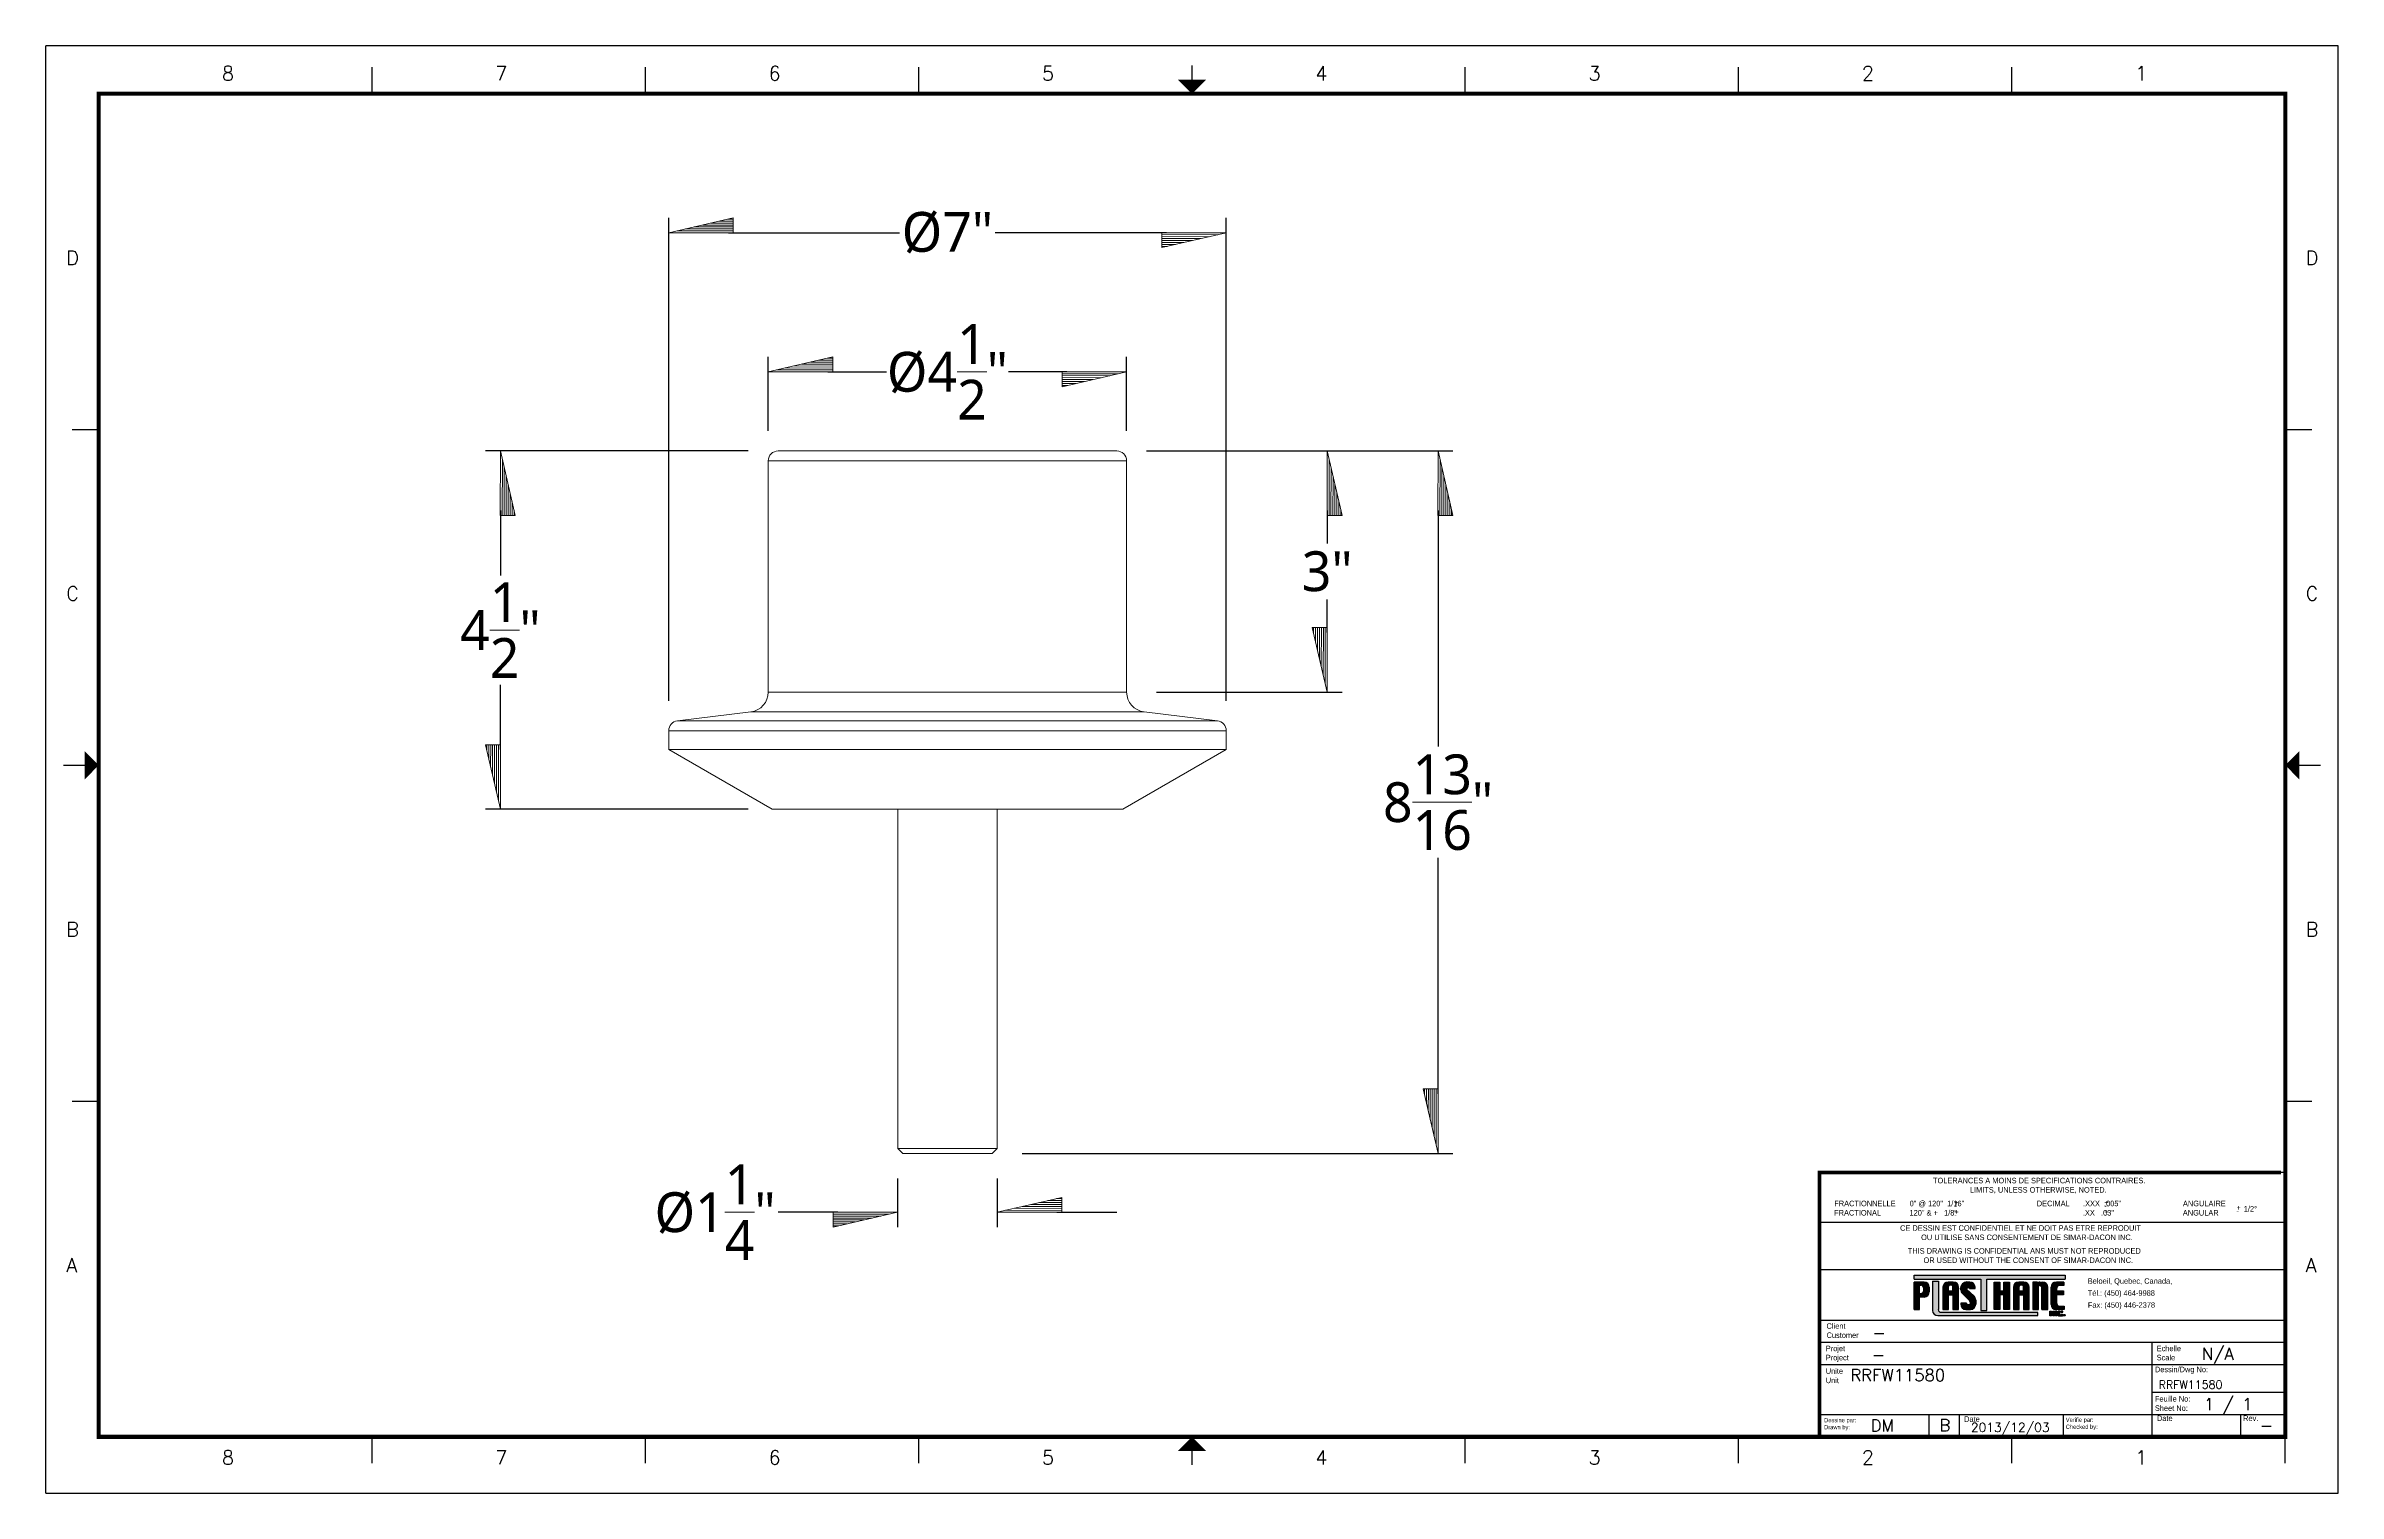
# Paper-space layout 'Layout1' of a CAD drawing. Extents: x 0 to 17, y 0 to 10.7.
# The model-space entities are those that its viewports show. They can reach past a viewport. Long polylines and large blocks are cut down to what shows.
import ezdxf

# ---------------------------------------------------------------- set-up
doc = ezdxf.new("R2010")
doc.units = 0
doc.header["$LTSCALE"] = 0.5
doc.header["$MEASUREMENT"] = 0
doc.layers.get('0').update_dxf_attribs({"linetype": 'CONTINUOUS'})
doc.layers.get('DEFPOINTS').update_dxf_attribs({"linetype": 'CONTINUOUS'})
doc.layers.add('AM_5', color=3, linetype='CONTINUOUS', lineweight=15)
doc.layers.add('CARTOUCHE', color=2, linetype='CONTINUOUS')
doc.layers.add('VUES', color=7, linetype='CONTINUOUS')
doc.layers.get('VUES').off()
doc.styles.add('CARTOUCHE', font='ROMANS.SHX', dxfattribs={"height": 0.1})
doc.styles.add('CARTOUCHE_2', font='ROMANS.SHX', dxfattribs={"height": 0.075})
doc.styles.add('pamphlet', font='segoeui.ttf', dxfattribs={"height": 0.5})
doc.styles.add('ROMANS', font='romans.shx')
doc.styles.add('STD1_1', font='stylu.ttf', dxfattribs={"height": 1})
doc.dimstyles.new('PAMPHLET$0', dxfattribs={"dimtxt": 0.5, "dimasz": 1.5, "dimexe": 0.1875, "dimexo": 0.375, "dimgap": 0.09375, "dimtad": 0, "dimtih": 1, "dimtoh": 1, "dimdec": 4, "dimzin": 0, "dimdsep": 46, "dimlunit": 4, "dimtxsty": 'pamphlet', "dimblk1": 'BFL', "dimblk2": 'BFL', "dimsah": 1, "dimcen": -0.09375, "dimadec": 0, "dimazin": 0, "dimtfac": 1, "dimtdec": 4, "dimtofl": 0, "dimtmove": 0, "dimatfit": 1, "dimldrblk": 'BFL', "dimfxl": 0, "dimtolj": 1, "dimtzin": 0, "dimarcsym": 0})

# ---------------------------------------------------------------- blocks, each defined once
blk = doc.blocks.new('CADRE_FORMAT_B')
at = {"layer": 'CARTOUCHE'}
for p, q in [((0, 0), (0, 10.735)), ((17, 10.735), (0, 10.735)), ((17, 0), (17, 10.735)), ((2.419, 10.38), (2.419, 10.576)), ((4.446, 10.38), (4.446, 10.576)), ((6.473, 10.38), (6.473, 10.576)), ((8.5, 10.38), (8.5, 10.576)), ((8.5, 10.38), (8.5, 10.576)), ((10.527, 10.38), (10.527, 10.576)), ((12.554, 10.38), (12.554, 10.576)), ((14.581, 10.38), (14.581, 10.576)), ((0.196, 7.889), (0.392, 7.889)), ((16.608, 7.889), (16.804, 7.889)), ((0.131, 5.399), (0.392, 5.399)), ((0.196, 5.399), (0.392, 5.399)), ((16.608, 5.399), (16.869, 5.399)), ((16.608, 5.399), (16.804, 5.399)), ((0.196, 2.908), (0.392, 2.908)), ((16.608, 2.908), (16.804, 2.908)), ((2.419, 0.222), (2.419, 0.418)), ((4.446, 0.222), (4.446, 0.418)), ((6.473, 0.222), (6.473, 0.418)), ((8.5, 0.222), (8.5, 0.418)), ((8.5, 0.222), (8.5, 0.418)), ((10.527, 0.222), (10.527, 0.418)), ((12.554, 0.222), (12.554, 0.418)), ((14.581, 0.222), (14.581, 0.418)), ((16.608, 0.222), (16.608, 0.418)), ((0, 0), (17, 0))]:
    blk.add_line(p, q, dxfattribs=at)
at = {"layer": 'CARTOUCHE', "const_width": 0.0105}
for points in [[(8.5, 10.589), (8.5, 10.484)], [(0.183, 5.399), (0.288, 5.399)], [(16.681, 5.43), (16.681, 5.43)], [(8.5, 0.209), (8.5, 0.313)]]:
    blk.add_lwpolyline(points, dxfattribs=at)
at = {"layer": 'CARTOUCHE', "const_width": 0.0312}
blk.add_lwpolyline([(16.608, 10.38), (0.392, 10.38), (0.392, 0.418), (16.608, 0.418)], close=True, dxfattribs=at)
at = {"layer": 'CARTOUCHE'}
for points in [[(8.395, 10.484), (8.605, 10.484), (8.5, 10.38)], [(0.288, 5.294), (0.288, 5.503), (0.392, 5.399)], [(16.712, 5.294), (16.712, 5.503), (16.608, 5.399)], [(8.395, 0.313), (8.605, 0.313), (8.5, 0.418)]]:
    blk.add_solid(points, dxfattribs=at)
at = {"layer": 'CARTOUCHE', "style": 'ROMANS'}
for s, p in [('8', (1.306, 10.478)), ('7', (3.333, 10.478)), ('6', (5.36, 10.478)), ('5', (7.387, 10.478)), ('4', (9.414, 10.478)), ('3', (11.441, 10.478)), ('2', (13.468, 10.478)), ('1', (15.495, 10.478)), ('D', (0.151, 9.11)), ('D', (16.759, 9.11)), ('C', (0.151, 6.62)), ('C', (16.759, 6.62)), ('B', (0.151, 4.129)), ('B', (16.759, 4.129)), ('A', (0.151, 1.639)), ('A', (16.759, 1.639)), ('8', (1.306, 0.212)), ('7', (3.333, 0.212)), ('6', (5.36, 0.212)), ('5', (7.387, 0.212)), ('4', (9.414, 0.212)), ('3', (11.441, 0.212)), ('2', (13.468, 0.212)), ('1', (15.495, 0.212))]:
    blk.add_text(s, height=0.105, dxfattribs=at).set_placement(p)
blk = doc.blocks.new('DESCRIPTIONDELACARTOUCHEFORMATB')
at = {"layer": 'CARTOUCHE'}
for tag, p, height, style in [('CLIENT', (-2.075, 0.195), 0.0891, 'CARTOUCHE'), ('PROJET', (-2.08, 0.03), 0.0891, 'CARTOUCHE'), ('ÉCHELLE', (0.368, 0.035), 0.0891, 'CARTOUCHE'), ('DESCRIPTION1', (-2.238, -0.122), 0.0891, 'CARTOUCHE'), ('DESCRIPTION2', (-2.238, -0.236), 0.0891, 'CARTOUCHE'), ('#DESSIN', (0.048, -0.178), 0.0891, 'CARTOUCHE'), ('DESCRIPTION3', (-2.237, -0.349), 0.0891, 'CARTOUCHE'), ('#FEUILLE', (0.384, -0.338), 0.0891, 'CARTOUCHE'), ('DESSINÉ', (-2.088, -0.496), 0.0891, 'CARTOUCHE'), ('FORMAT', (-1.578, -0.494), 0.0891, 'CARTOUCHE'), ('DATECONCEPTION', (-1.345, -0.498), 0.0668, 'CARTOUCHE_2'), ('VÉRIFIÉ_PAR', (-0.305, -0.493), 0.0891, 'CARTOUCHE'), ('DATEVÉRIFICATION', (0.193, -0.493), 0.0891, 'CARTOUCHE'), ('RÉVISION', (0.798, -0.493), 0.0891, 'CARTOUCHE')]:
    blk.add_attdef(tag, p, '', height=height, dxfattribs=dict(at, style=style))
blk = doc.blocks.new('BFL')
for p, q in [((0, 0), (-1.08, 0.001)), ((-1.08, 0.001), (-1.08, -0.249)), ((0, 0), (-1.08, -0.249)), ((-0.141, -0.033), (-1.08, -0.031)), ((-0.283, -0.065), (-1.08, -0.064)), ((-0.424, -0.098), (-1.08, -0.097)), ((-0.565, -0.13), (-1.08, -0.13)), ((-0.707, -0.163), (-1.08, -0.162)), ((-0.848, -0.195), (-1.08, -0.195)), ((-0.99, -0.228), (-1.08, -0.228))]:
    blk.add_line(p, q)
blk = doc.blocks.new('*D8')
at = {"layer": 'AM_5', "color": 0, "lineweight": -2, "ltscale": 0.75, "transparency": 16777216}
for p, q in [((178.983, 105.693), (178.983, 106.623)), ((183.483, 105.693), (183.483, 106.623)), ((179.733, 106.436), (180.466, 106.436)), ((182.733, 106.436), (182.001, 106.436))]:
    blk.add_line(p, q, dxfattribs=at)
at = {"layer": 'DEFPOINTS', "color": 0, "ltscale": 0.75, "transparency": 16777216}
for p in [(183.483, 106.436), (178.983, 105.318), (183.483, 105.318)]:
    blk.add_point(p, dxfattribs=at)
at = {"layer": 'AM_5', "color": 0, "lineweight": -2, "ltscale": 0.75, "transparency": 16777216, "xscale": 0.75, "yscale": 0.75, "zscale": 0.75, "rotation": 180}
blk.add_blockref('BFL', (178.983, 106.436), dxfattribs=at)
at = {"layer": 'AM_5', "color": 0, "lineweight": -2, "ltscale": 0.75, "transparency": 16777216, "xscale": 0.75, "yscale": 0.75, "zscale": 0.75}
blk.add_blockref('BFL', (183.483, 106.436), dxfattribs=at)
at = {"layer": 'AM_5', "color": 0, "ltscale": 0.75, "transparency": 16777216, "insert": (181.233, 106.436), "char_height": 0.5, "attachment_point": 5, "style": 'pamphlet'}
blk.add_mtext('\\A1;%%C4{\\H1.000000x;\\S1/2;}"', dxfattribs=at)
blk = doc.blocks.new('*D9')
at = {"layer": 'AM_5', "color": 0, "lineweight": -2, "ltscale": 0.75, "transparency": 16777216}
for p, q in [((177.733, 102.304), (177.733, 108.369)), ((184.733, 102.304), (184.733, 108.369)), ((178.483, 108.182), (180.633, 108.182)), ((183.983, 108.182), (181.834, 108.182))]:
    blk.add_line(p, q, dxfattribs=at)
at = {"layer": 'DEFPOINTS', "color": 0, "ltscale": 0.75, "transparency": 16777216}
for p in [(184.733, 108.182), (177.733, 101.929), (184.733, 101.929)]:
    blk.add_point(p, dxfattribs=at)
at = {"layer": 'AM_5', "color": 0, "lineweight": -2, "ltscale": 0.75, "transparency": 16777216, "xscale": 0.75, "yscale": 0.75, "zscale": 0.75, "rotation": 180}
blk.add_blockref('BFL', (177.733, 108.182), dxfattribs=at)
at = {"layer": 'AM_5', "color": 0, "lineweight": -2, "ltscale": 0.75, "transparency": 16777216, "xscale": 0.75, "yscale": 0.75, "zscale": 0.75}
blk.add_blockref('BFL', (184.733, 108.182), dxfattribs=at)
at = {"layer": 'AM_5', "color": 0, "ltscale": 0.75, "transparency": 16777216, "insert": (181.233, 108.182), "char_height": 0.5, "attachment_point": 5, "style": 'pamphlet'}
blk.add_mtext('\\A1;%%C7"', dxfattribs=at)
blk = doc.blocks.new('*D10')
at = {"layer": 'AM_5', "color": 0, "lineweight": -2, "ltscale": 0.75, "transparency": 16777216}
for p, q in [((178.733, 105.443), (175.433, 105.443)), ((175.62, 104.693), (175.62, 103.88)), ((175.62, 101.693), (175.62, 102.506)), ((178.733, 100.943), (175.433, 100.943))]:
    blk.add_line(p, q, dxfattribs=at)
at = {"layer": 'DEFPOINTS', "color": 0, "ltscale": 0.75, "transparency": 16777216}
for p in [(179.108, 105.443), (175.62, 100.943), (179.108, 100.943)]:
    blk.add_point(p, dxfattribs=at)
at = {"layer": 'AM_5', "color": 0, "lineweight": -2, "ltscale": 0.75, "transparency": 16777216, "xscale": 0.75, "yscale": 0.75, "zscale": 0.75}
for p, rotation in [((175.62, 105.443), 90), ((175.62, 100.943), 270)]:
    blk.add_blockref('BFL', p, dxfattribs=dict(at, rotation=rotation))
at = {"layer": 'AM_5', "color": 0, "ltscale": 0.75, "transparency": 16777216, "insert": (175.62, 103.193), "char_height": 0.5, "attachment_point": 5, "style": 'pamphlet'}
blk.add_mtext('\\A1;4{\\H1.000000x;\\S1/2;}"', dxfattribs=at)
blk = doc.blocks.new('*D11')
at = {"layer": 'AM_5', "color": 0, "lineweight": -2, "ltscale": 0.75, "transparency": 16777216}
for p, q in [((183.733, 105.443), (186.188, 105.443)), ((186.001, 104.693), (186.001, 104.281)), ((186.001, 103.164), (186.001, 103.577)), ((183.858, 102.414), (186.188, 102.414))]:
    blk.add_line(p, q, dxfattribs=at)
at = {"layer": 'DEFPOINTS', "color": 0, "ltscale": 0.75, "transparency": 16777216}
for p in [(183.358, 105.443), (183.483, 102.414), (186.001, 102.414)]:
    blk.add_point(p, dxfattribs=at)
at = {"layer": 'AM_5', "color": 0, "lineweight": -2, "ltscale": 0.75, "transparency": 16777216, "xscale": 0.75, "yscale": 0.75, "zscale": 0.75}
for p, rotation in [((186.001, 105.443), 90), ((186.001, 102.414), 270)]:
    blk.add_blockref('BFL', p, dxfattribs=dict(at, rotation=rotation))
at = {"layer": 'AM_5', "color": 0, "ltscale": 0.75, "transparency": 16777216, "insert": (186.001, 103.929), "char_height": 0.5, "attachment_point": 5, "style": 'pamphlet'}
blk.add_mtext('\\A1;3"', dxfattribs=at)
blk = doc.blocks.new('*D12')
at = {"layer": 'AM_5', "color": 0, "lineweight": -2, "ltscale": 0.75, "transparency": 16777216}
for p, q in [((183.733, 105.443), (187.58, 105.443)), ((187.393, 104.693), (187.393, 101.733)), ((187.393, 97.371), (187.393, 100.331)), ((182.171, 96.621), (187.58, 96.621))]:
    blk.add_line(p, q, dxfattribs=at)
at = {"layer": 'DEFPOINTS', "color": 0, "ltscale": 0.75, "transparency": 16777216}
for p in [(183.358, 105.443), (181.796, 96.621), (187.393, 96.621)]:
    blk.add_point(p, dxfattribs=at)
at = {"layer": 'AM_5', "color": 0, "lineweight": -2, "ltscale": 0.75, "transparency": 16777216, "xscale": 0.75, "yscale": 0.75, "zscale": 0.75}
for p, rotation in [((187.393, 105.443), 90), ((187.393, 96.621), 270)]:
    blk.add_blockref('BFL', p, dxfattribs=dict(at, rotation=rotation))
at = {"layer": 'AM_5', "color": 0, "ltscale": 0.75, "transparency": 16777216, "insert": (187.393, 101.032), "char_height": 0.5, "attachment_point": 5, "style": 'pamphlet'}
blk.add_mtext('\\A1;8{\\H1.000000x;\\S13/16;}"', dxfattribs=at)
blk = doc.blocks.new('*D13')
at = {"layer": 'AM_5', "color": 0, "lineweight": -2, "ltscale": 0.75, "transparency": 16777216}
for p, q in [((180.608, 96.308), (180.608, 95.696)), ((181.858, 96.308), (181.858, 95.696)), ((179.858, 95.883), (179.108, 95.883)), ((182.608, 95.883), (183.358, 95.883))]:
    blk.add_line(p, q, dxfattribs=at)
at = {"layer": 'DEFPOINTS', "color": 0, "ltscale": 0.75, "transparency": 16777216}
for p in [(180.608, 96.683), (181.858, 96.683), (180.608, 95.883)]:
    blk.add_point(p, dxfattribs=at)
at = {"layer": 'AM_5', "color": 0, "lineweight": -2, "ltscale": 0.75, "transparency": 16777216, "xscale": 0.75, "yscale": 0.75, "zscale": 0.75}
blk.add_blockref('BFL', (180.608, 95.883), dxfattribs=at)
at = {"layer": 'AM_5', "color": 0, "lineweight": -2, "ltscale": 0.75, "transparency": 16777216, "xscale": 0.75, "yscale": 0.75, "zscale": 0.75, "rotation": 180}
blk.add_blockref('BFL', (181.858, 95.883), dxfattribs=at)
at = {"layer": 'AM_5', "color": 0, "ltscale": 0.75, "transparency": 16777216, "insert": (178.316, 95.883), "char_height": 0.5, "attachment_point": 5, "style": 'pamphlet'}
blk.add_mtext('\\A1;%%C1{\\H1.000000x;\\S1/4;}"', dxfattribs=at)

msp = doc.modelspace()

# ---------------------------------------------------------------- linework, layer by layer
at = {"layer": 'AM_5', "color": 0, "ltscale": 0.75}
for p, q in [((179.1085, 105.44319), (183.3585, 105.44319)), ((178.9835, 105.31819), (178.9835, 102.41437)), ((178.9835, 105.31819), (183.4835, 105.31819)), ((183.4835, 105.31819), (183.4835, 102.41437)), ((178.9835, 102.41437), (183.4835, 102.41437)), ((177.7335, 101.92912), (177.7335, 101.69319)), ((177.7335, 101.92912), (184.7335, 101.92912)), ((177.84326, 102.05319), (178.76396, 102.16624)), ((177.84326, 102.05319), (184.62373, 102.05319)), ((178.76396, 102.16624), (183.70303, 102.16624)), ((184.62373, 102.05319), (183.70303, 102.16624)), ((184.7335, 101.92912), (184.7335, 101.69319)), ((177.7335, 101.69319), (179.03253, 100.94319)), ((177.7335, 101.69319), (184.7335, 101.69319)), ((184.7335, 101.69319), (183.43446, 100.94319)), ((179.03253, 100.94319), (183.43446, 100.94319)), ((180.6085, 96.68319), (180.6085, 100.94319)), ((181.8585, 96.68319), (181.8585, 100.94319)), ((180.6085, 96.68319), (181.8585, 96.68319)), ((180.6085, 96.68319), (180.671, 96.62069)), ((180.671, 96.62069), (181.2335, 96.62069)), ((180.671, 96.62069), (181.796, 96.62069)), ((181.8585, 96.68319), (181.796, 96.62069))]:
    msp.add_line(p, q, dxfattribs=at)
for centre, radius, start, end in [((179.1085, 105.31819), 0.125, 90, 180), ((183.3585, 105.31819), 0.125, 0, 90), ((178.7335, 102.41437), 0.25, 277, 0), ((183.7335, 102.41437), 0.25, 180, 263), ((177.8585, 101.92912), 0.125, 97, 180), ((184.6085, 101.92912), 0.125, 0, 83)]:
    msp.add_arc(centre, radius, start, end, dxfattribs=at)

# ---------------------------------------------------------------- dimensions: what is measured, and where the dimension line sits
for base, p1, p2, picture, middle in [((184.7335, 108.18182), (177.7335, 101.92912), (184.7335, 101.92912), '*D9', (181.2335, 108.18182)), ((183.4835, 106.43553), (178.9835, 105.31819), (183.4835, 105.31819), '*D8', (181.2335, 106.43553))]:
    dim = msp.add_linear_dim(base=base, p1=p1, p2=p2, text='%%C<>', dimstyle='PAMPHLET$0', override={"dimasz": 0.75}, dxfattribs=at)
    dim.commit()
    dim.dimension.update_dxf_attribs({"geometry": picture, "text_midpoint": middle})
for base, p1, p2, picture, middle in [((175.62011, 100.94319), (179.1085, 105.44319), (179.1085, 100.94319), '*D10', (175.62011, 103.19319)), ((187.39261, 96.62069), (183.3585, 105.44319), (181.796, 96.62069), '*D12', (187.39261, 101.03194)), ((186.00083, 102.41437), (183.3585, 105.44319), (183.4835, 102.41437), '*D11', (186.00083, 103.92878))]:
    dim = msp.add_linear_dim(base=base, p1=p1, p2=p2, angle=90, dimstyle='PAMPHLET$0', override={"dimasz": 0.75}, dxfattribs=at)
    dim.commit()
    dim.dimension.update_dxf_attribs({"geometry": picture, "text_midpoint": middle})
dim = msp.add_linear_dim(base=(180.6085, 95.88341), p1=(181.8585, 96.68319), p2=(180.6085, 96.68319), angle=0, text='%%C<>', dimstyle='PAMPHLET$0', override={"dimasz": 0.75}, dxfattribs=at)
dim.commit()
dim.dimension.update_dxf_attribs({"geometry": '*D13', "text_midpoint": (178.31562, 95.88341)})

psp = doc.layouts.get("Layout1")

# ---------------------------------------------------------------- hatches: boundary and pattern name
for points in [[(13.856, 1.587), (14.351, 1.587), (14.351, 1.356), (14.395, 1.356), (14.395, 1.587), (14.975, 1.587), (14.975, 1.618), (13.856, 1.618)], [(14.491, 1.361), (14.491, 1.472), (14.521, 1.472), (14.521, 1.361), (14.563, 1.361), (14.563, 1.566), (14.521, 1.566), (14.521, 1.5), (14.491, 1.5), (14.491, 1.566), (14.449, 1.566), (14.449, 1.361)]]:
    psp.add_hatch(color=2).paths.add_polyline_path(points)
h = psp.add_hatch(color=2)
edge = h.paths.add_edge_path()
edge.add_arc((13.929, 1.527), 0.0391, 0, 90)
edge.add_line((13.929, 1.566), (13.856, 1.566))
edge.add_line((13.856, 1.566), (13.856, 1.362))
edge.add_line((13.856, 1.362), (13.895, 1.362))
edge.add_line((13.895, 1.362), (13.895, 1.455))
edge.add_line((13.895, 1.455), (13.929, 1.455))
edge.add_arc((13.929, 1.494), 0.0391, 270, 360)
edge.add_line((13.968, 1.494), (13.968, 1.527))
edge = h.paths.add_edge_path(flags=16)
edge.add_line((13.895, 1.48), (13.895, 1.542))
edge.add_line((13.895, 1.542), (13.905, 1.542))
edge.add_arc((13.905, 1.52), 0.0215, 0, 90, ccw=False)
edge.add_line((13.926, 1.52), (13.926, 1.502))
edge.add_arc((13.905, 1.502), 0.0215, -90, 0, ccw=False)
edge.add_line((13.905, 1.48), (13.895, 1.48))
h = psp.add_hatch(color=2)
edge = h.paths.add_edge_path()
edge.add_line((14.774, 1.341), (14.054, 1.341))
edge.add_arc((14.054, 1.361), 0.0195, 180, 270, ccw=False)
edge.add_line((14.035, 1.361), (14.035, 1.572))
edge.add_line((14.035, 1.572), (13.992, 1.572))
edge.add_line((13.992, 1.572), (13.992, 1.356))
edge.add_arc((14.031, 1.356), 0.0391, 180, 270)
edge.add_line((14.031, 1.317), (14.774, 1.317))
edge.add_line((14.774, 1.317), (14.774, 1.341))
h = psp.add_hatch(color=2)
edge = h.paths.add_edge_path()
edge.add_line((14.146, 1.566), (14.108, 1.566))
edge.add_arc((14.108, 1.527), 0.0391, 90, 180)
edge.add_line((14.068, 1.527), (14.068, 1.361))
edge.add_line((14.068, 1.361), (14.111, 1.361))
edge.add_line((14.111, 1.361), (14.111, 1.472))
edge.add_line((14.111, 1.472), (14.142, 1.472))
edge.add_line((14.142, 1.472), (14.142, 1.361))
edge.add_line((14.142, 1.361), (14.185, 1.361))
edge.add_line((14.185, 1.361), (14.185, 1.527))
edge.add_arc((14.146, 1.527), 0.0391, 0, 90)
edge = h.paths.add_edge_path(flags=16)
edge.add_line((14.111, 1.5), (14.111, 1.534))
edge.add_arc((14.119, 1.534), 0.00781, 90, 180, ccw=False)
edge.add_line((14.119, 1.542), (14.134, 1.542))
edge.add_arc((14.134, 1.534), 0.00781, 0, 90, ccw=False)
edge.add_line((14.142, 1.534), (14.142, 1.5))
edge.add_line((14.142, 1.5), (14.111, 1.5))
h = psp.add_hatch(color=2)
edge = h.paths.add_edge_path()
edge.add_line((14.266, 1.518), (14.308, 1.518))
edge.add_line((14.308, 1.518), (14.308, 1.527))
edge.add_arc((14.268, 1.527), 0.0391, 0, 90)
edge.add_line((14.268, 1.566), (14.247, 1.566))
edge.add_arc((14.247, 1.52), 0.0469, 90, 180)
edge.add_line((14.2, 1.52), (14.2, 1.514))
edge.add_arc((14.247, 1.514), 0.0469, 180, 224.6603)
edge.add_line((14.213, 1.481), (14.265, 1.429))
edge.add_arc((14.251, 1.416), 0.0195, 0, 44.6603, ccw=False)
edge.add_line((14.27, 1.416), (14.27, 1.403))
edge.add_arc((14.256, 1.403), 0.0139, -180, 0, ccw=False)
edge.add_line((14.243, 1.403), (14.243, 1.41))
edge.add_line((14.243, 1.41), (14.201, 1.41))
edge.add_line((14.201, 1.41), (14.201, 1.401))
edge.add_arc((14.24, 1.401), 0.0391, 180, 270)
edge.add_line((14.24, 1.362), (14.273, 1.362))
edge.add_arc((14.273, 1.401), 0.0391, 270, 360)
edge.add_line((14.312, 1.401), (14.312, 1.432))
edge.add_arc((14.273, 1.432), 0.0391, 0, 46.6435)
edge.add_line((14.3, 1.46), (14.244, 1.513))
edge.add_arc((14.253, 1.523), 0.0132, 0, 226.6435, ccw=False)
edge.add_line((14.266, 1.523), (14.266, 1.518))
h = psp.add_hatch(color=2)
edge = h.paths.add_edge_path()
edge.add_line((14.666, 1.472), (14.666, 1.361))
edge.add_line((14.666, 1.361), (14.708, 1.361))
edge.add_line((14.708, 1.361), (14.708, 1.527))
edge.add_arc((14.669, 1.527), 0.0391, 0, 90)
edge.add_line((14.669, 1.566), (14.631, 1.566))
edge.add_arc((14.631, 1.527), 0.0391, 90, 180)
edge.add_line((14.592, 1.527), (14.592, 1.361))
edge.add_line((14.592, 1.361), (14.634, 1.361))
edge.add_line((14.634, 1.361), (14.634, 1.472))
edge.add_line((14.634, 1.472), (14.666, 1.472))
edge = h.paths.add_edge_path(flags=16)
edge.add_arc((14.642, 1.534), 0.00781, 90, 180, ccw=False)
edge.add_line((14.642, 1.542), (14.658, 1.542))
edge.add_arc((14.658, 1.534), 0.00781, 0, 90, ccw=False)
edge.add_line((14.666, 1.534), (14.666, 1.5))
edge.add_line((14.666, 1.5), (14.634, 1.5))
edge.add_line((14.634, 1.5), (14.634, 1.534))
h = psp.add_hatch(color=2)
edge = h.paths.add_edge_path()
edge.add_arc((14.784, 1.52), 0.0195, 0, 90, ccw=False)
edge.add_line((14.803, 1.52), (14.803, 1.361))
edge.add_line((14.803, 1.361), (14.847, 1.361))
edge.add_line((14.847, 1.361), (14.847, 1.527))
edge.add_arc((14.808, 1.527), 0.0391, 0, 90)
edge.add_line((14.808, 1.566), (14.785, 1.566))
edge.add_arc((14.785, 1.559), 0.00781, 90, 180)
edge.add_line((14.777, 1.559), (14.777, 1.558))
edge.add_line((14.777, 1.558), (14.77, 1.558))
edge.add_line((14.77, 1.558), (14.77, 1.566))
edge.add_line((14.77, 1.566), (14.735, 1.566))
edge.add_line((14.735, 1.566), (14.735, 1.361))
edge.add_line((14.735, 1.361), (14.778, 1.361))
edge.add_line((14.778, 1.361), (14.778, 1.54))
edge.add_line((14.778, 1.54), (14.784, 1.54))
h = psp.add_hatch(color=2)
edge = h.paths.add_edge_path()
edge.add_line((14.962, 1.471), (14.962, 1.5))
edge.add_line((14.962, 1.5), (14.912, 1.5))
edge.add_line((14.912, 1.5), (14.912, 1.521))
edge.add_arc((14.932, 1.521), 0.0195, 90, 180, ccw=False)
edge.add_line((14.932, 1.541), (14.965, 1.541))
edge.add_line((14.965, 1.541), (14.965, 1.566))
edge.add_line((14.965, 1.566), (14.91, 1.566))
edge.add_arc((14.91, 1.527), 0.0391, 90, 180)
edge.add_line((14.87, 1.527), (14.87, 1.4))
edge.add_arc((14.91, 1.4), 0.0391, 180, 270)
edge.add_line((14.91, 1.361), (14.969, 1.361))
edge.add_line((14.969, 1.361), (14.969, 1.387))
edge.add_line((14.969, 1.387), (14.932, 1.387))
edge.add_arc((14.932, 1.406), 0.0195, 180, 270, ccw=False)
edge.add_line((14.912, 1.406), (14.912, 1.471))
edge.add_line((14.912, 1.471), (14.962, 1.471))
h = psp.add_hatch(color=2)
edge = h.paths.add_edge_path()
edge.add_line((14.873, 1.35), (14.863, 1.35))
edge.add_arc((14.863, 1.348), 0.00195, 90, 180)
edge.add_line((14.861, 1.348), (14.861, 1.318))
edge.add_arc((14.863, 1.318), 0.00195, 180, 270)
edge.add_line((14.863, 1.316), (14.873, 1.316))
edge.add_arc((14.873, 1.318), 0.00195, 270, 360)
edge.add_line((14.875, 1.318), (14.875, 1.348))
edge.add_arc((14.873, 1.348), 0.00195, 360, 450)
h = psp.add_hatch(color=2)
edge = h.paths.add_edge_path()
edge.add_line((14.899, 1.345), (14.901, 1.345))
edge.add_arc((14.901, 1.343), 0.00195, 0, 90, ccw=False)
edge.add_line((14.903, 1.343), (14.903, 1.318))
edge.add_arc((14.905, 1.318), 0.00195, 180, 270)
edge.add_line((14.905, 1.316), (14.915, 1.316))
edge.add_arc((14.915, 1.318), 0.00195, 270, 360)
edge.add_line((14.917, 1.318), (14.917, 1.348))
edge.add_arc((14.915, 1.348), 0.00195, 360, 450)
edge.add_line((14.915, 1.35), (14.885, 1.35))
edge.add_arc((14.885, 1.348), 0.00195, 90, 180)
edge.add_line((14.883, 1.348), (14.883, 1.318))
edge.add_arc((14.885, 1.318), 0.00195, 180, 270)
edge.add_line((14.885, 1.316), (14.895, 1.316))
edge.add_arc((14.895, 1.318), 0.00195, 270, 360)
edge.add_line((14.897, 1.318), (14.897, 1.343))
edge.add_arc((14.899, 1.343), 0.00195, 90, 180, ccw=False)
h = psp.add_hatch(color=2)
edge = h.paths.add_edge_path()
edge.add_line((14.925, 1.316), (14.956, 1.316))
edge.add_arc((14.956, 1.318), 0.00195, 270, 360)
edge.add_line((14.958, 1.318), (14.958, 1.322))
edge.add_arc((14.956, 1.322), 0.00195, 0, 90)
edge.add_line((14.956, 1.324), (14.945, 1.324))
edge.add_arc((14.945, 1.322), 0.00198, 90.3019, 172.9946)
edge.add_arc((14.941, 1.322), 0.00195, -90, 0, ccw=False)
edge.add_line((14.941, 1.32), (14.939, 1.32))
edge.add_arc((14.939, 1.322), 0.00195, 180, 270, ccw=False)
edge.add_line((14.937, 1.322), (14.937, 1.343))
edge.add_arc((14.939, 1.343), 0.00195, 90, 180, ccw=False)
edge.add_line((14.939, 1.345), (14.941, 1.345))
edge.add_arc((14.941, 1.343), 0.00195, 0, 90, ccw=False)
edge.add_arc((14.945, 1.344), 0.00198, 187.0054, 269.6981)
edge.add_line((14.945, 1.342), (14.956, 1.342))
edge.add_arc((14.956, 1.344), 0.00195, 270, 360)
edge.add_line((14.958, 1.344), (14.958, 1.348))
edge.add_arc((14.956, 1.348), 0.00195, 0, 90)
edge.add_line((14.956, 1.35), (14.925, 1.35))
edge.add_arc((14.925, 1.348), 0.00195, 90, 180)
edge.add_line((14.923, 1.348), (14.923, 1.318))
edge.add_arc((14.925, 1.318), 0.00195, 180, 270)
h = psp.add_hatch(color=2)
edge = h.paths.add_edge_path()
edge.add_line((14.975, 1.318), (14.975, 1.322))
edge.add_arc((14.973, 1.322), 0.00195, 360, 450)
edge.add_line((14.973, 1.324), (14.963, 1.324))
edge.add_arc((14.963, 1.322), 0.00195, 90, 180)
edge.add_line((14.961, 1.322), (14.961, 1.318))
edge.add_arc((14.963, 1.318), 0.00195, 180, 270)
edge.add_line((14.963, 1.316), (14.973, 1.316))
edge.add_arc((14.973, 1.318), 0.00195, 270, 360)

# ---------------------------------------------------------------- linework, layer by layer
at = {"color": 2}
for p, q in [((13.856, 1.618), (14.975, 1.618)), ((13.856, 1.587), (13.856, 1.618)), ((13.856, 1.587), (14.351, 1.587)), ((13.856, 1.362), (13.856, 1.566)), ((13.929, 1.566), (13.856, 1.566)), ((13.895, 1.48), (13.895, 1.542)), ((13.895, 1.542), (13.905, 1.542)), ((13.992, 1.572), (14.035, 1.572)), ((13.992, 1.572), (13.992, 1.356)), ((14.035, 1.572), (14.035, 1.361)), ((14.146, 1.566), (14.108, 1.566)), ((14.111, 1.5), (14.111, 1.534)), ((14.134, 1.542), (14.119, 1.542)), ((14.142, 1.5), (14.142, 1.534)), ((14.268, 1.566), (14.247, 1.566)), ((14.351, 1.587), (14.351, 1.356)), ((14.395, 1.587), (14.975, 1.587)), ((14.395, 1.356), (14.395, 1.587)), ((14.449, 1.566), (14.491, 1.566)), ((14.449, 1.361), (14.449, 1.566)), ((14.491, 1.566), (14.491, 1.5)), ((14.521, 1.5), (14.521, 1.566)), ((14.521, 1.566), (14.563, 1.566)), ((14.563, 1.566), (14.563, 1.361)), ((14.669, 1.566), (14.631, 1.566)), ((14.634, 1.5), (14.634, 1.534)), ((14.658, 1.542), (14.642, 1.542)), ((14.666, 1.5), (14.666, 1.534)), ((14.735, 1.566), (14.735, 1.361)), ((14.77, 1.566), (14.735, 1.566)), ((14.77, 1.566), (14.77, 1.558)), ((14.77, 1.558), (14.777, 1.558)), ((14.777, 1.558), (14.777, 1.559)), ((14.778, 1.361), (14.778, 1.54)), ((14.778, 1.54), (14.784, 1.54)), ((14.785, 1.566), (14.808, 1.566)), ((14.965, 1.566), (14.91, 1.566)), ((14.965, 1.541), (14.932, 1.541)), ((14.965, 1.566), (14.965, 1.541)), ((14.975, 1.618), (14.975, 1.587)), ((13.856, 1.362), (13.895, 1.362)), ((13.895, 1.48), (13.905, 1.48)), ((13.895, 1.362), (13.895, 1.455)), ((13.895, 1.455), (13.929, 1.455)), ((13.926, 1.52), (13.926, 1.502)), ((13.968, 1.527), (13.968, 1.494)), ((14.068, 1.527), (14.068, 1.361)), ((14.068, 1.361), (14.111, 1.361)), ((14.111, 1.5), (14.142, 1.5)), ((14.111, 1.361), (14.111, 1.472)), ((14.111, 1.472), (14.142, 1.472)), ((14.142, 1.472), (14.142, 1.361)), ((14.142, 1.361), (14.185, 1.361)), ((14.185, 1.361), (14.185, 1.527)), ((14.2, 1.514), (14.2, 1.52)), ((14.243, 1.41), (14.201, 1.41)), ((14.201, 1.41), (14.201, 1.401)), ((14.213, 1.481), (14.265, 1.429)), ((14.24, 1.362), (14.273, 1.362)), ((14.243, 1.41), (14.243, 1.403)), ((14.244, 1.513), (14.3, 1.46)), ((14.266, 1.518), (14.266, 1.523)), ((14.266, 1.518), (14.308, 1.518)), ((14.27, 1.416), (14.27, 1.403)), ((14.308, 1.518), (14.308, 1.527)), ((14.312, 1.432), (14.312, 1.401)), ((14.491, 1.361), (14.449, 1.361)), ((14.491, 1.5), (14.521, 1.5)), ((14.521, 1.472), (14.491, 1.472)), ((14.491, 1.472), (14.491, 1.361)), ((14.521, 1.361), (14.521, 1.472)), ((14.563, 1.361), (14.521, 1.361)), ((14.592, 1.527), (14.592, 1.361)), ((14.592, 1.361), (14.634, 1.361)), ((14.634, 1.5), (14.666, 1.5)), ((14.634, 1.361), (14.634, 1.472)), ((14.634, 1.472), (14.666, 1.472)), ((14.666, 1.472), (14.666, 1.361)), ((14.666, 1.361), (14.708, 1.361)), ((14.708, 1.361), (14.708, 1.527)), ((14.735, 1.361), (14.778, 1.361)), ((14.803, 1.361), (14.803, 1.52)), ((14.803, 1.361), (14.847, 1.361)), ((14.847, 1.361), (14.847, 1.527)), ((14.87, 1.527), (14.87, 1.4)), ((14.969, 1.361), (14.91, 1.361)), ((14.912, 1.521), (14.912, 1.5)), ((14.912, 1.5), (14.962, 1.5)), ((14.962, 1.471), (14.912, 1.471)), ((14.912, 1.471), (14.912, 1.406)), ((14.932, 1.387), (14.969, 1.387)), ((14.962, 1.5), (14.962, 1.471)), ((14.969, 1.387), (14.969, 1.361)), ((14.031, 1.317), (14.774, 1.317)), ((14.774, 1.341), (14.054, 1.341)), ((14.351, 1.356), (14.395, 1.356)), ((14.774, 1.317), (14.774, 1.341)), ((14.885, 1.35), (14.915, 1.35)), ((14.917, 1.348), (14.917, 1.345)), ((14.923, 1.318), (14.923, 1.348)), ((14.923, 1.348), (14.923, 1.318)), ((14.925, 1.35), (14.943, 1.35)), ((14.935, 1.35), (14.925, 1.35)), ((14.935, 1.316), (14.925, 1.316)), ((14.925, 1.316), (14.943, 1.316)), ((14.937, 1.322), (14.937, 1.343)), ((14.941, 1.345), (14.939, 1.345)), ((14.941, 1.32), (14.939, 1.32)), ((14.943, 1.35), (14.956, 1.35)), ((14.943, 1.316), (14.956, 1.316)), ((14.956, 1.35), (14.945, 1.35)), ((14.956, 1.342), (14.945, 1.342)), ((14.945, 1.342), (14.956, 1.342)), ((14.956, 1.324), (14.945, 1.324)), ((14.945, 1.324), (14.956, 1.324)), ((14.956, 1.316), (14.945, 1.316)), ((14.958, 1.344), (14.958, 1.348)), ((14.958, 1.322), (14.958, 1.318))]:
    psp.add_line(p, q, dxfattribs=at)
for points in [[(14.863, 1.35), (14.873, 1.35, -0.414214), (14.875, 1.348), (14.875, 1.318, -0.414214), (14.873, 1.316), (14.863, 1.316, -0.414214), (14.861, 1.318), (14.861, 1.348, -0.414214)], [(14.963, 1.324), (14.973, 1.324, -0.414214), (14.975, 1.322), (14.975, 1.318, -0.414214), (14.973, 1.316), (14.963, 1.316, -0.414214), (14.961, 1.318), (14.961, 1.322, -0.414214)]]:
    psp.add_lwpolyline(points, format="xyb", close=True, dxfattribs=at)
psp.add_lwpolyline([(14.903, 1.35), (14.915, 1.35, -0.414214), (14.917, 1.348), (14.917, 1.318, -0.414214), (14.915, 1.316), (14.905, 1.316, -0.414214), (14.903, 1.318), (14.903, 1.343, 0.414214), (14.901, 1.345), (14.899, 1.345, 0.414214), (14.897, 1.343), (14.897, 1.318, -0.414214), (14.895, 1.316), (14.885, 1.316, -0.414214), (14.883, 1.318), (14.883, 1.348, -0.414214), (14.885, 1.35), (14.897, 1.35)], format="xyb", dxfattribs=at)
for centre, radius, start, end in [((13.905, 1.52), 0.0215, 0, 90), ((13.929, 1.527), 0.0391, 0, 90), ((14.108, 1.527), 0.0391, 90, 180), ((14.119, 1.534), 0.00781, 90, 180), ((14.134, 1.534), 0.00781, 0, 90), ((14.146, 1.527), 0.0391, 0, 90), ((14.247, 1.52), 0.0469, 90, 180), ((14.253, 1.523), 0.0132, 0, 226.6435), ((14.268, 1.527), 0.0391, 0, 90), ((14.631, 1.527), 0.0391, 90, 180), ((14.642, 1.534), 0.00781, 90, 180), ((14.658, 1.534), 0.00781, 0, 90), ((14.669, 1.527), 0.0391, 0, 90), ((14.785, 1.559), 0.00781, 90, 180), ((14.784, 1.52), 0.0195, 0, 90), ((14.808, 1.527), 0.0391, 0, 90), ((14.91, 1.527), 0.0391, 90, 180), ((14.932, 1.521), 0.0195, 90, 180), ((13.905, 1.502), 0.0215, 270, 0), ((13.929, 1.494), 0.0391, 270, 0), ((14.054, 1.361), 0.0195, 180, 270), ((14.247, 1.514), 0.0469, 180, 224.6603), ((14.24, 1.401), 0.0391, 180, 270), ((14.256, 1.403), 0.0139, 180, 0), ((14.251, 1.416), 0.0195, 0, 44.6603), ((14.273, 1.401), 0.0391, 270, 0), ((14.273, 1.432), 0.0391, 0, 46.6435), ((14.91, 1.4), 0.0391, 180, 270), ((14.932, 1.406), 0.0195, 180, 270), ((14.031, 1.356), 0.0391, 180, 270), ((14.925, 1.348), 0.00195, 90, 180), ((14.925, 1.348), 0.00195, 90, 180), ((14.925, 1.318), 0.00195, 180, 270), ((14.925, 1.318), 0.00195, 180, 270), ((14.939, 1.343), 0.00195, 90, 180), ((14.939, 1.322), 0.00195, 180, 270), ((14.941, 1.343), 0.00195, 0, 90), ((14.941, 1.322), 0.00195, 270, 0), ((14.945, 1.344), 0.00198, 187.0054, 269.6981), ((14.945, 1.322), 0.00198, 90.3019, 172.9946), ((14.956, 1.348), 0.00195, 0, 90), ((14.956, 1.348), 0.00195, 0, 90), ((14.956, 1.344), 0.00195, 270, 0), ((14.956, 1.344), 0.00195, 270, 0), ((14.956, 1.322), 0.00195, 0, 90), ((14.956, 1.322), 0.00195, 0, 90), ((14.956, 1.318), 0.00195, 270, 0), ((14.956, 1.318), 0.00195, 270, 0)]:
    psp.add_arc(centre, radius, start, end, dxfattribs=at)
at = {"layer": 'CARTOUCHE'}
for p, q in [((16.608, 2.379), (13.154, 2.379)), ((16.577, 2.379), (13.154, 2.379)), ((16.608, 2.008), (13.154, 2.008)), ((16.608, 1.656), (13.154, 1.656)), ((16.608, 1.281), (13.154, 1.281)), ((16.608, 1.117), (13.154, 1.117)), ((15.621, 0.582), (15.621, 1.117)), ((16.608, 0.952), (13.154, 0.952)), ((16.608, 0.747), (15.621, 0.747)), ((16.608, 0.582), (13.154, 0.582)), ((13.968, 0.418), (13.968, 0.582)), ((14.191, 0.418), (14.191, 0.582)), ((14.963, 0.418), (14.963, 0.582)), ((15.621, 0.418), (15.621, 0.582)), ((16.279, 0.418), (16.279, 0.582))]:
    psp.add_line(p, q, dxfattribs=at)
at = {"layer": 'CARTOUCHE', "const_width": 0.0266}
psp.add_lwpolyline([(13.154, 0.418), (13.154, 2.379), (16.577, 2.379)], dxfattribs=at)

# ---------------------------------------------------------------- block references
psp.add_blockref('CADRE_FORMAT_B', (0, 0))
ref = psp.add_blockref('DESCRIPTIONDELACARTOUCHEFORMATB', (15.621, 0.952))
ref.add_attrib('CLIENT', '-', (13.546, 1.147), dxfattribs={"layer": 'CARTOUCHE', "height": 0.0891, "style": 'CARTOUCHE'})
ref.add_attrib('PROJET', '-', (13.541, 0.983), dxfattribs={"layer": 'CARTOUCHE', "height": 0.0891, "style": 'CARTOUCHE'})
ref.add_attrib('DESCRIPTION1', 'RRFW11580', (13.383, 0.831), dxfattribs={"layer": 'CARTOUCHE', "height": 0.0891, "style": 'ROMANS'})
ref.add_attrib('DESSINÉ', 'DM', (13.533, 0.457), dxfattribs={"layer": 'CARTOUCHE', "height": 0.0891, "style": 'CARTOUCHE'})
ref.add_attrib('FORMAT', 'B', (14.043, 0.459), dxfattribs={"layer": 'CARTOUCHE', "height": 0.0891, "style": 'CARTOUCHE'})
ref.add_attrib('DATECONCEPTION', '2013/12/03', (14.276, 0.454), dxfattribs={"layer": 'CARTOUCHE', "height": 0.0668, "style": 'CARTOUCHE_2'})
ref.add_attrib('ÉCHELLE', 'N/A', (15.989, 0.988), dxfattribs={"layer": 'CARTOUCHE', "height": 0.0891, "style": 'CARTOUCHE'})
ref.add_attrib('#DESSIN', 'RRFW11580', (15.669, 0.775), dxfattribs={"layer": 'CARTOUCHE', "height": 0.06, "style": 'CARTOUCHE'})
ref.add_attrib('#FEUILLE', '1 / 1', (16.005, 0.615), dxfattribs={"layer": 'CARTOUCHE', "height": 0.0891, "style": 'CARTOUCHE'})
ref.add_attrib('RÉVISION', '-', (16.419, 0.459), dxfattribs={"layer": 'CARTOUCHE', "height": 0.0891, "style": 'CARTOUCHE'})

# ---------------------------------------------------------------- texts
at = {"layer": 'CARTOUCHE'}
for s, height, p in [('TOLERANCES A MOINS DE SPECIFICATIONS CONTRAIRES.', 0.04111, (13.995, 2.298)), ('LIMITS, UNLESS OTHERWISE, NOTED.', 0.04111, (14.269, 2.229)), ('FRACTIONAL', 0.0411, (13.262, 2.059)), ('FRACTIONNELLE', 0.04111, (13.263, 2.128)), ('0" @ 120"  1/16"', 0.04111, (13.822, 2.128)), ('120" & +   1/8"', 0.04111, (13.821, 2.059)), ('DECIMAL', 0.0411, (14.765, 2.128)), ('.XX   .03"', 0.0411, (15.107, 2.059)), ('.XXX  .005"', 0.04111, (15.108, 2.128)), ('ANGULAR', 0.0411, (15.848, 2.059)), ('ANGULAIRE', 0.0411, (15.849, 2.128)), ('1/2%%d', 0.0411, (16.3, 2.088)), ('CE DESSIN EST CONFIDENTIEL ET NE DOIT PAS ETRE REPRODUIT', 0.04111, (13.751, 1.946)), ('OU UTILISE SANS CONSENTEMENT DE SIMAR-DACON INC.', 0.04111, (13.907, 1.877)), ('THIS DRAWING IS CONFIDENTIAL ANS MUST NOT REPRODUCED', 0.04111, (13.808, 1.776)), ('OR USED WITHOUT THE CONSENT OF SIMAR-DACON INC.', 0.04111, (13.925, 1.707)), ('Beloeil, Quebec, Canada,', 0.04111, (15.143, 1.553)), ('Tél.: (450) 464-9988', 0.04111, (15.143, 1.464)), ('Fax: (450) 446-2378', 0.04111, (15.144, 1.375)), ('Client', 0.0411, (13.206, 1.219)), ('Customer', 0.0411, (13.206, 1.151)), ('Projet', 0.0411, (13.2, 1.053)), ('Project', 0.0411, (13.2, 0.985)), ('Scale', 0.0411, (15.654, 0.985)), ('Echelle', 0.0411, (15.654, 1.053)), ('Unite', 0.0411, (13.2, 0.885)), ('Unit', 0.0411, (13.2, 0.816)), ('Dessin/Dwg No:', 0.04111, (15.641, 0.897)), ('Feuille No:', 0.04111, (15.641, 0.679)), ('Dessine par:', 0.03084, (13.188, 0.526)), ('Date', 0.0411, (14.226, 0.529)), ('Verifie par:', 0.03084, (14.98, 0.529)), ('Sheet No:', 0.0411, (15.641, 0.61)), ('Date', 0.0411, (15.656, 0.535)), ('Rev.', 0.0411, (16.295, 0.535)), ('Drawn by:', 0.0308, (13.188, 0.474)), ('Checked by:', 0.03084, (14.98, 0.477))]:
    psp.add_text(s, height=height, dxfattribs=at).set_placement(p)
at = {"layer": 'CARTOUCHE', "style": 'STD1_1'}
for s, p in [('+', (14.153, 2.135)), ('-', (14.153, 2.112)), ('+', (14.153, 2.067)), ('-', (14.153, 2.044)), ('+', (15.266, 2.135)), ('-', (15.266, 2.112)), ('+', (15.266, 2.067)), ('-', (15.266, 2.044)), ('+', (16.246, 2.097)), ('-', (16.246, 2.074))]:
    psp.add_text(s, height=0.0394, dxfattribs=at).set_placement(p)

# ---------------------------------------------------------------- viewports
at = {"layer": 'VUES'}
psp.add_viewport(center=(6.957, 5.399), size=(13.129, 9.96175), view_center_point=(181.69145, 101.49585), view_height=16.8658596, dxfattribs=at)

doc.saveas('drawing.dxf')
